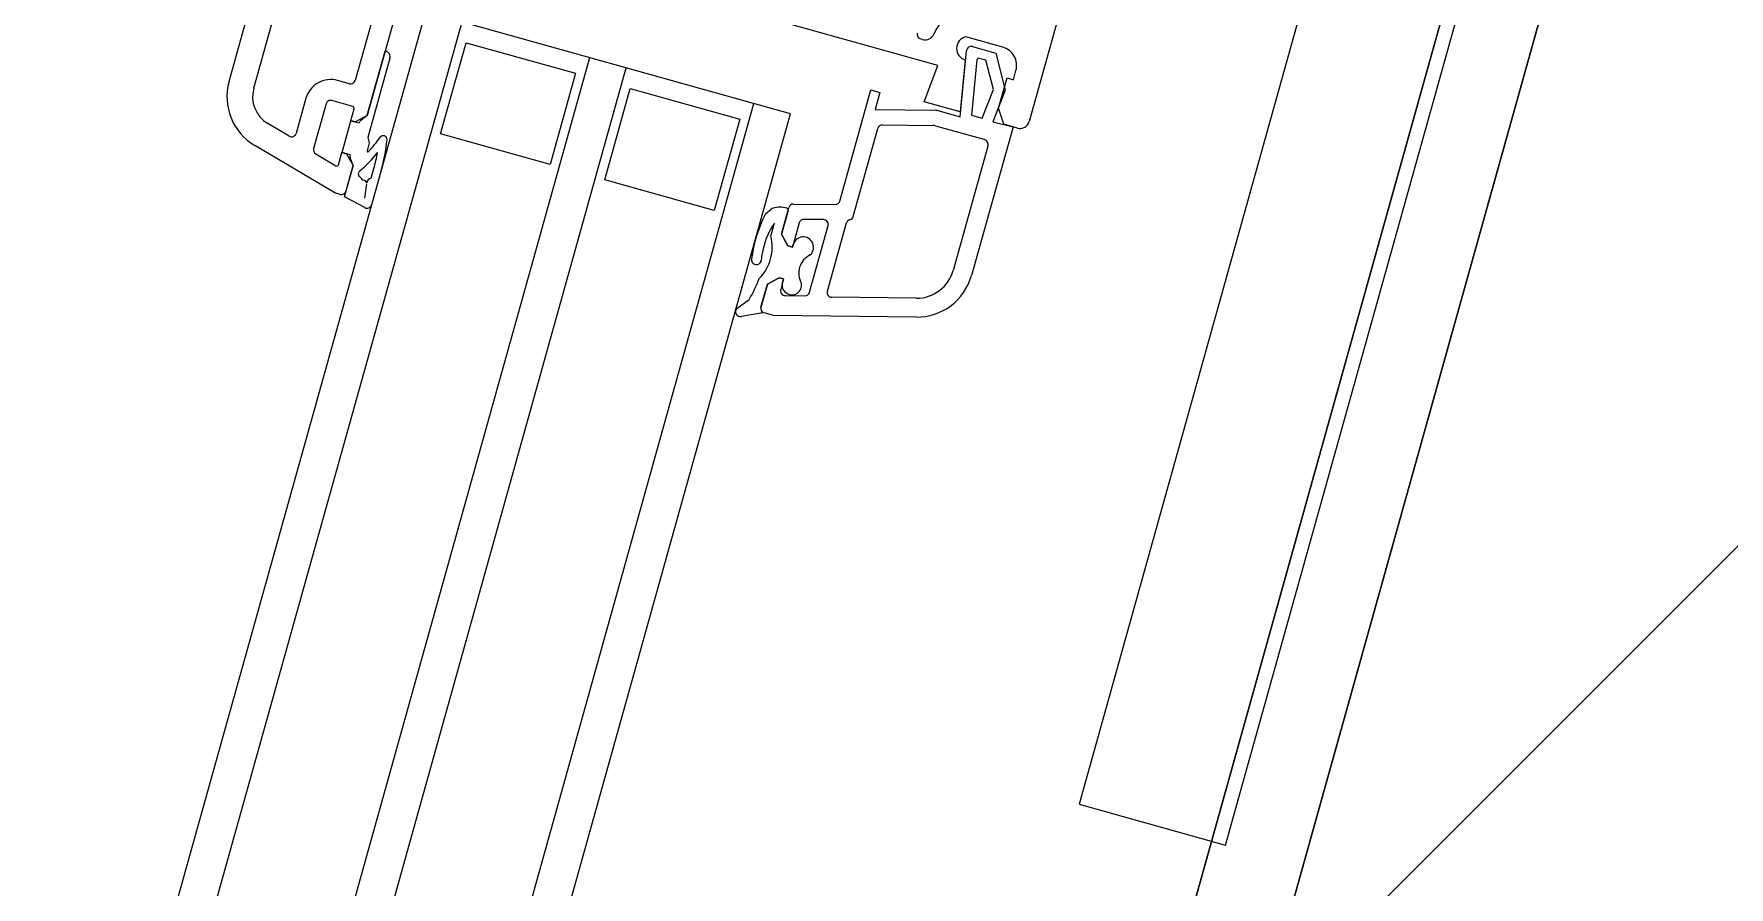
# Model space of a CAD drawing. Header units: metres. Extents: x -207 to 292, y -187 to 169.
# Drawn here: x -26.3993 to -26.2204, y -122.3442 to -122.2541 of the extents above; entities that cross this region are included whole.
import ezdxf

# ---------------------------------------------------------------- set-up
doc = ezdxf.new("R2010")
doc.units = ezdxf.units.M
doc.linetypes.add('Dash', pattern=[0.006, 0.003, -0.003])
for name, color, linetype, lineweight in [('A-DETL-GENF', 7, 'Continuous', 9), ('A-DOOR', 7, 'Continuous', 9), ('A-FLOR', 7, 'Continuous', 9), ('A-GENM-HDLN', 7, 'Dash', 9), ('A-ROOF-PATT', 7, 'Continuous', 9), ('A-WALL', 7, 'Continuous', 9)]:
    doc.layers.add(name, color=color, linetype=linetype, lineweight=lineweight)
doc.layers.add('PR10-ARQ-PL-001-Emplazamiento-C-1_dwg', color=7, linetype='Continuous', lineweight=9, true_color=0x767676)

# ---------------------------------------------------------------- blocks, each defined once
blk = doc.blocks.new('Doors_GEALAN_S9000_Front-Door_With_Fixed-Glazing_0001 - FD_1_5-2126884-PLANTA EMPLAZAMIENTO ACTUALIZADO')
at = {"layer": 'A-DETL-GENF'}
for p, q in [((0.1513355033229876, 0.03150000000097292), (0.247000000000063, 0.03150000000097249)), ((0.1513355033229882, 0.0288000000009731), (0.1792995977069593, 0.02880000000097297)), ((0.1429999999994687, 0.01757369792187891), (0.1455399483652541, 0.02705291427158909)), ((0.147471458558321, 0.02382940952352247), (0.1481479480962338, 0.02635410284980912)), ((0.1517999999994689, 0.02320000000097183), (0.1479544214714655, 0.02320000000097185)), ((0.1464171350964952, 0.0206294095235235), (0.1457800468476662, 0.01825176380999225)), ((0.1517999999994689, 0.02100000000097201), (0.1469000980096396, 0.02100000000097203)), ((0.1522999999994689, 0.01820000000097169), (0.1522999999994689, 0.02050000000097202)), ((0.1544999999994686, 0.01920000000097181), (0.1544999999994686, 0.020500000000972)), ((0.1459732320129241, 0.01800000000097159), (0.1472999999994689, 0.01800000000097159)), ((0.1472999999994688, 0.01800000000097158), (0.1472999999994688, 0.01750000000097204)), ((0.1473022660132532, 0.0170982451879067), (0.1473022660132532, 0.01798684283382553)), ((0.1473022660132532, 0.01798684283382553), (0.1508022660132532, 0.01798684283382551)), ((0.1507999999994688, 0.01750000000097202), (0.1507999999994688, 0.01800000000097202)), ((0.1507999999994688, 0.01800000000097202), (0.1520999999994691, 0.01800000000097202)), ((0.1508022660132532, 0.01798684283382551), (0.1508022660132532, 0.01709824518450551)), ((0.1754503019807852, 0.01870000000097264), (0.1549999999994687, 0.01870000000097273)), ((0.142353707801799, 0.01410934163122305), (0.1428894061047059, 0.01650000000097303)), ((0.1428894061047059, 0.01650000000097302), (0.146300000214536, 0.016500000000973)), ((0.1429999999994687, 0.01700000000097204), (0.1429999999994687, 0.01757369792187891)), ((0.1463000002145347, 0.01650000000097204), (0.1434999999994686, 0.01650000000097205)), ((0.1472999999994688, 0.01750000000097204), (0.1462999999994688, 0.01650000000097204)), ((0.1463000002145359, 0.016500000000973), (0.1470178887302463, 0.01700674483558707)), ((0.1517999999994678, 0.01650000000097292), (0.1507999999994687, 0.01750000000097202)), ((0.1510866428673142, 0.01700674483558716), (0.1518069951038087, 0.01649826090394895)), ((0.1754583432845797, 0.01650000000097282), (0.1517999999994678, 0.01650000000097293)), ((0.1518069951038086, 0.01649826090394895), (0.1588522181822307, 0.01649826090394892)), ((0.144816748264416, 0.0146185645550033), (0.1433073996888962, 0.01439975061434368)), ((0.1490522657987802, 0.01549973612192918), (0.1482048056185483, 0.01549973612192919)), ((0.1495720587792745, 0.01579983873914041), (0.1490522657987803, 0.01549973612192918)), ((0.1582522181822307, 0.01579983873914036), (0.1495720587792744, 0.01579983873914041)), ((0.1465891699786202, 0.01350001289801066), (0.1428416086401813, 0.01350001289801068)), ((0.1455189548644573, 0.01430001289801063), (0.1465891699786202, 0.01430001289801063)), ((0.1520000000000636, -0.003499999999041227), (0.1520000000000636, 0.008500000000958968)), ((0.1520000000000636, 0.008500000000958964), (0.1620000000000617, 0.008500000000958964)), ((0.1620000000000616, 0.008500000000958964), (0.1620000000000616, -0.003499999999041231)), ((0.1730999999994688, -0.04010870351948266), (0.173099999999469, 0.002500000000972836)), ((0.1620000000000616, -0.003499999999041227), (0.1520000000000634, -0.003499999999041227)), ((0.1520000000000636, -0.02149999999904156), (0.1520000000000636, -0.009499999999040958)), ((0.1520000000000636, -0.009499999999040963), (0.1620000000000617, -0.009499999999040963)), ((0.1620000000000616, -0.009499999999040963), (0.1620000000000616, -0.02149999999904156)), ((0.1620000000000616, -0.02149999999904156), (0.1520000000000634, -0.02149999999904156)), ((0.1426850258623144, -0.02659893394540547), (0.1439506179266192, -0.02758757903035089)), ((0.1531000580123274, -0.02680473250352148), (0.1537619987984088, -0.02726024376513137)), ((0.1429869404191142, -0.0293585171722763), (0.1420020131604199, -0.02726773924126531)), ((0.1510090960867402, -0.02799880961316026), (0.1524163813724464, -0.02799880961316026)), ((0.1524163813724464, -0.02799880961316026), (0.1520857708512032, -0.02785746305506578)), ((0.1430012171986438, -0.03051744974738466), (0.1430012171986438, -0.02948427962172642)), ((0.1460101833443497, -0.0290017293700777), (0.1434659918426617, -0.0290017293700777)), ((0.1435009126121532, -0.0290017293700777), (0.1460101833443496, -0.0290017293700777)), ((0.1470101833443498, -0.0300017293700777), (0.1460101833443498, -0.0290017293700777)), ((0.1460101833443497, -0.0290017293700777), (0.1470101833443497, -0.0300017293700777)), ((0.1470101833443498, -0.0305017293700777), (0.1470101833443498, -0.0300017293700777)), ((0.1470101833443498, -0.0300017293700777), (0.1470101833443498, -0.0305017293700777)), ((0.1515119026982008, -0.02899999999903335), (0.1505101833443497, -0.0300017293700777)), ((0.1505101833443498, -0.0300017293700777), (0.1515101933443495, -0.02900171937007795)), ((0.1505101833443498, -0.0300017293700777), (0.1505101833443498, -0.0305017293700777)), ((0.1505101833443498, -0.0305017293700777), (0.1505101833443498, -0.0300017293700777)), ((0.1541063631497183, -0.02900171937007795), (0.1515101933443495, -0.02900171937007795)), ((0.1515101933443495, -0.02900171937007795), (0.1544198131231485, -0.02900171937007795)), ((0.1549027760362935, -0.029372309847527), (0.1560439258396315, -0.03363113889263043)), ((0.1468959831789917, -0.04505464364068985), (0.1430012171986437, -0.03051917911842898)), ((0.1453697182829766, -0.031131138892629), (0.1459056166678359, -0.03313113889262453)), ((0.1470101833443498, -0.0305017293700777), (0.1458526811961217, -0.0305017293700777)), ((0.146415678691201, -0.0305017293700777), (0.1470101833443497, -0.0305017293700777)), ((0.1505101833443498, -0.0305017293700777), (0.1507621596842421, -0.0305017293700777)), ((0.1531652977026304, -0.0305017293700777), (0.1505101833443497, -0.0305017293700777)), ((0.1541841590006383, -0.03287231984752386), (0.1536482606157753, -0.03087231984752644)), ((0.1463885795809835, -0.03350172937007588), (0.1537011960874921, -0.03350172937007588)), ((0.156526888752774, -0.0340017293700777), (0.1687003357159429, -0.0340017293700777)), ((0.168700335715943, -0.0340017293700777), (0.168700335715943, -0.03500172937007588)), ((0.1470048627235753, -0.03530172937007697), (0.1544867300067065, -0.03530172937007697)), ((0.168700335715943, -0.03500172937007588), (0.1668234777642849, -0.03500172937007588)), ((0.1668234777642849, -0.03500172937007588), (0.1684659258263529, -0.04113142898651192)), ((0.1488278348315746, -0.0445370055504879), (0.1465218998104303, -0.03593113889262869)), ((0.1553527554104922, -0.03580172937007697), (0.1649977317355867, -0.03580172937007697)), ((0.1654806946487319, -0.03617231984752636), (0.1668659258263545, -0.04134207298265015)), ((0.1752999999994658, -0.03782445012675943), (0.1752999999994658, -0.0375999999990271)), ((0.1689999999994682, -0.04369999999902697), (0.1689999999994682, -0.03974999999902624)), ((0.1689999999994685, -0.03974999999902624), (0.1730999999994688, -0.04010870351948266)), ((0.1669000000000652, -0.04160089202775242), (0.1669000000000652, -0.04690172937007643)), ((0.1685000000000638, -0.04139024803161435), (0.1685000000000638, -0.04383989286043212)), ((0.1685000000000638, -0.04383989286043212), (0.1754131759112303, -0.04262091342491028)), ((0.1744500004531834, -0.04273901787416332), (0.1689999999994683, -0.04369999999902697)), ((0.1767999999992389, -0.04619999999902696), (0.1767999999992389, -0.0421442348295763)), ((0.1747652703645307, -0.04392733279612929), (0.1690000000000637, -0.0449439055124632)), ((0.1750000000000638, -0.04484502370033093), (0.1750000000000638, -0.04412429434673141)), ((0.1760000000000638, -0.04311331730141647), (0.1760000000000638, -0.04565382610518477)), ((0.1690000000000638, -0.0449439055124632), (0.1690000000000638, -0.04610319414030088)), ((0.1690000000000638, -0.04610319414030088), (0.1722323490588916, -0.04644292771624092)), ((0.1722323490588917, -0.04644292771624092), (0.1750000000000639, -0.04484502370033093)), ((0.1760000000000638, -0.04565382610518477), (0.1724953998196672, -0.0476772079627382)), ((0.166300000000064, -0.0475017293700777), (0.1526915381367311, -0.0475017293700777)), ((0.1724953998196672, -0.04767720796273821), (0.1689231750979654, -0.04730175201516718)), ((0.1689231750979653, -0.04730175201516718), (0.1690000000000638, -0.0495017293700777)), ((0.1689999999994682, -0.04849999999902715), (0.1704999999994682, -0.04749999999902717)), ((0.1704999999994683, -0.04749999999902717), (0.1737999999994675, -0.04749999999902718)), ((0.1737999999994675, -0.04749999999902718), (0.1737999999994675, -0.04819999999902701)), ((0.1737999999994675, -0.04819999999902701), (0.1747999999992388, -0.04819999999902701)), ((0.1690000000000638, -0.0495017293700777), (0.1526915381367289, -0.0495017293700777)), ((0.1689999999994682, -0.0499999999990272), (0.1689999999994682, -0.04849999999902715)), ((0.2725000000000626, -0.05099999999902764), (0.1699999999994682, -0.05099999999902717))]:
    blk.add_line(p, q, dxfattribs=at)
at = {"layer": 'A-DETL-GENF', "color": 176, "true_color": 0x00007f}
for p, q in [((0.1640000000000617, 0.01350000000095938), (-0.5639999999999384, 0.01350000000095938)), ((0.1640000000000617, -0.02649999999904136), (0.1640000000000617, 0.01350000000095939)), ((-0.5639999999999383, 0.009500000000959482), (0.1640000000000617, 0.009500000000959482)), ((-0.5639999999999383, -0.004499999999040517), (0.1640000000000617, -0.004499999999040517)), ((-0.5639999999999383, -0.008499999999040386), (0.1640000000000617, -0.008499999999040386)), ((-0.5639999999999383, -0.02249999999904089), (0.1640000000000617, -0.02249999999904089)), ((-0.5639999999999383, -0.02649999999904136), (0.1640000000000617, -0.02649999999904136))]:
    blk.add_line(p, q, dxfattribs=at)
at = {"layer": 'A-DETL-GENF'}
for centre, radius, start, end in [((0.1513355033229875, 0.02550000000097378), 0.005999999999999143, 89.99999999999973, 164.9999999999961), ((0.1513355033229882, 0.02550000000097319), 0.003299999999999918, 90, 165.0000000000429), ((0.1479544214714654, 0.02370000000097162), 0.0004999999999997784, 165.0000000000423, 269.9999999999996), ((0.1517999999994689, 0.02050000000097201), 0.002699999999999844, 359.9999999999992, 89.99999999999955), ((0.1469000980096396, 0.02050000000097208), 0.0004999999999999447, 89.99999999999979, 164.9999999999805), ((0.1517999999994689, 0.02050000000097202), 0.0004999999999999997, 359.9999999999994, 89.9999999999998), ((0.1459732320129241, 0.01820000000097166), 0.00020000000000008, 164.9999999999792, 269.9999999999996), ((0.1520999999994692, 0.01820000000097169), 0.000199999999999676, 269.9999999999991, 4.961665303083086e-13), ((0.1549999999994687, 0.01920000000097181), 0.0004999999999999727, 179.9999999999996, 269.9999999999996), ((0.1434999999994687, 0.01700000000097204), 0.0004999999999999863, 179.9999999999998, 269.9999999999994), ((0.1473062303290439, 0.01659826090395322), 0.0005000000000001665, 90.45428188661761, 125.2175929679243), ((0.1507983012685167, 0.01659826090395345), 0.0004999999999999891, 54.78240703207282, 89.54566895827594), ((0.1582522181822308, 0.01639983873914032), 0.0005999999999999486, 270, 5.635942895553352e-12), ((0.1447650754618325, 0.01491853898466457), 0.0003499999999999797, 301.0940836536024, 17.67471462111889), ((0.1450177425758193, 0.01407354823913747), 0.0005500000000002615, 24.31506135790812, 97.5128180925949), ((0.1428395617312906, 0.01675407292839037), 0.002799999999999105, 322.8489757396061, 333.9743935113417), ((0.1457150754618245, 0.01535000000097294), 0.0004000000000004001, 53.85225192972963, 153.9743935113437), ((0.1527242158328883, 0.02522525080503634), 0.01170989512347614, 234.660779294688, 247.8748089031217), ((0.1465891699786205, 0.03350001289801121), 0.01920000000000056, 269.9999999999993, 275.1538074763876), ((0.1482048056185483, 0.01539973612192921), 9.999999999996123e-05, 90, 239.4092155962011), ((0.1570379812322218, 0.03350897595496188), 0.0202483672888787, 243.9755482116903, 249.5002192376129), ((0.14981108043098, 0.01416664037697919), 0.0003999999999999874, 279.4614043930253, 70.14662761061469), ((0.1428416086401813, 0.01400001289801069), 0.0005000000000000001, 167.3698082238007, 269.9999999999995), ((0.1465891699786203, 0.03350001289801033), 0.01999999999999966, 269.9999999999994, 279.4614043930256), ((0.1424295268166291, -0.02702117094858541), 0.0004935218832032975, 58.82152644839406, 209.9741776546659), ((0.148191488726482, -0.02716149625745339), 0.0004999999999995502, 98.65192251455288, 163.4653444948775), ((0.1501876665527641, -0.04197209298978011), 0.01544444392439746, 79.13053380330682, 97.70767942615275), ((0.1480472160267847, -0.0114175914376573), 0.01668084574421046, 255.7834764581209, 264.1888079473375), ((0.1486710805681762, -0.02379027670718507), 0.004814360371401576, 241.2885784267706, 299.0539973950219), ((0.148287353503688, -0.02718995578119278), 0.0006000000000007261, 163.4653444948772, 186.9446476819232), ((0.148188087161241, -0.0272020468219484), 0.000500000000000527, 186.9446476819236, 267.7223996347166), ((0.1497932260870437, -0.03617146097283162), 0.008624286803689336, 74.58406305968812, 100.8607362095862), ((0.1534785540016555, -0.02767214065415774), 0.0004999999999961548, 29.70396995477882, 55.46638879052745), ((0.1514936350948334, -0.02886053944172399), 0.002813390076054342, 1.289675999509114, 30.69530664289491), ((0.1434659918426617, -0.0295017293700805), 0.000500000000002776, 90, 163.355989617944), ((0.1435009126121533, -0.02950172937007765), 0.0004999999999999509, 90, 178.0000000000009), ((0.154106363149719, -0.02880171937007698), 0.0002000000000009736, 269.9999999999996, 1.289675999509373), ((0.1544198131231486, -0.02950171937007841), 0.0005000000000004723, 15.00000000000372, 90), ((0.1458526811961216, -0.03100172937007804), 0.0005000000000003335, 90, 194.999999999954), ((0.1466203141776199, -0.03151155815096426), 0.001030354234721629, 101.4555076254992, 295.1690875970788), ((0.1485991119531024, -0.03395826332523114), 0.002160131899028298, 41.64633088017904, 135.4955457034565), ((0.1507925486334887, -0.03159504073834119), 0.001093733622145036, 238.020759846838, 91.59214510980335), ((0.1531652977026303, -0.03100172937007814), 0.0005000000000004352, 15.00000000003888, 90), ((0.1463885795809836, -0.03300172937007288), 0.0005000000000030215, 194.9999999999537, 269.9999999999996), ((0.1537011960874921, -0.0330017293700759), 0.0005000000000017768, 269.9999999999996, 15.00000000003788), ((0.1565268887527742, -0.03350172937007966), 0.0004999999999980534, 195.000000000003, 269.9999999999996), ((0.1470048627235752, -0.0358017293700773), 0.0005000000000003026, 90, 195.0000000000049), ((0.1544867300067065, -0.03580172937007651), 0.0004999999999995286, 30.00000000007121, 90), ((0.1553527554104922, -0.03530172937007435), 0.0005000000000026005, 210.0000000000702, 269.9999999999996), ((0.1649977317355867, -0.03630172937007761), 0.0005000000000006388, 14.9999999999784, 90), ((0.1757999999994659, -0.0375999999990271), 0.0005000000000000004, 90, 180), ((0.1762999999994659, -0.03782445012675943), 0.0009999999999999892, 180, 263.0379372998706), ((0.17569999999869, -0.04273795193291358), 0.003950000000001118, 25.81678400468845, 83.0379372998707), ((0.1675000000000634, -0.04139024803161435), 0.001000000000000385, 0, 14.99999999998876), ((0.1659000000000649, -0.04160089202775242), 0.001000000000000449, 0, 14.99999999997835), ((0.1756999999986911, -0.04273795193291355), 0.001250000000000086, 28.35763652347587, 180.0488591537774), ((0.1755000000000638, -0.04311331730141647), 0.0005000000000000684, 0, 99.9999999999972), ((0.1526915381367312, -0.04350172937007733), 0.004000000000000379, 195.0000000000057, 269.9999999999997), ((0.1748000000000641, -0.0441242943467314), 0.0001999999999997004, 0, 99.99999999998316), ((0.1526915381367289, -0.0435017293700752), 0.006000000000002496, 194.9999999999888, 269.9999999999997), ((0.1747999999992388, -0.04619999999902696), 0.002000000000000029, 269.9999999999995, 359.9999999999996), ((0.166300000000064, -0.04690172937007642), 0.0006000000000012939, 269.9999999999996, 0), ((0.1699999999994682, -0.0499999999990272), 0.0009999999999999731, 179.9999999999996, 269.9999999999996)]:
    blk.add_arc(centre, radius, start, end, dxfattribs=at)
at = {"layer": 'A-DOOR'}
for p, q in [((0.2139719061342707, -0.07547190613339254), (0.1019999999999768, -0.07547190613339254)), ((0.1020000000000603, -0.0754719061333563), (0.1020000000000603, -0.09152809386473464)), ((0.1020000000000602, -0.0754719061333563), (0.1020000000000602, -0.09152809386473464)), ((0.1019999999999075, -0.09152809386475029), (0.2300280938655938, -0.09152809386478494))]:
    blk.add_line(p, q, dxfattribs=at)
at = {"layer": 'A-GENM-HDLN'}
blk.add_arc((-0.6859999999999379, -0.0509999999990258), 0.9609999999999986, 269.9999999999996, 359.9999999999995, dxfattribs=at)
blk = doc.blocks.new('YADRAN_LASQUEMAS_ARQ_MO_007_AREA SALA y TRANSF ELECT_rvt-1-PLANTA EMPLAZAMIENTO ACTUALIZADO')
at = {"layer": 'A-ROOF-PATT', "true_color": 0x008040}
h = blk.add_hatch(dxfattribs=at)
h.set_pattern_fill('FP_67', color=116, style=0, pattern_type=2)
h.set_pattern_definition([(74.381, (2.391, -13.727), (-0.3370756678281017, 0.09423372091899607), [])])
h.paths.add_polyline_path([(-8.454675651289342, -128.7337464131919), (-7.33351222945368, -124.7234040227785), (-25.71096030546317, -119.585657525432), (-26.83212372729887, -123.5959999158455), (-11.30836555408556, -127.9359460199074)])
at = {"layer": 'A-FLOR'}
for p, q in [((-27.83254939209641, -127.9106147089112), (-25.41878186093457, -119.2766956367272)), ((-25.41878186093457, -119.2766956367272), (-27.83254939209641, -127.9106147089112))]:
    blk.add_line(p, q, dxfattribs=at)
at = {"layer": 'A-WALL'}
for p, q in [((-25.47418622164821, -119.5120151280462), (-27.04504646519512, -125.1308993169336)), ((-26.49073493955803, -123.1481562435666), (-26.09494610066705, -121.7324404546424))]:
    blk.add_line(p, q, dxfattribs=at)
at = {"layer": 'A-DOOR', "lineweight": 9, "rotation": 74.38070816080241}
blk.add_blockref('Doors_GEALAN_S9000_Front-Door_With_Fixed-Glazing_0001 - FD_1_5-2126884-PLANTA EMPLAZAMIENTO ACTUALIZADO', (-26.389147716638, -122.4133739382956), dxfattribs=at)
blk = doc.blocks.new('PR10-ARQ-PL-001-Emplazamiento-C-1_dwg-674643-PLANTA EMPLAZAMIENTO ACTUALIZADO')
at = {"lineweight": 9, "true_color": 0x0000ff}
h = blk.add_hatch(dxfattribs=at)
h.set_pattern_fill('FP_4', color=5, style=0, pattern_type=2)
h.set_pattern_definition([(45, (0, 0), (-0.2245064030267289, 0.2245064030267289), [])])
h.paths.add_polyline_path([(-9.575326168537122, -132.9552717852594), (-7.055968148803746, -124.2089021484377), (-25.69908726379277, -119.1398980724813), (-28.2184453520924, -127.8862681090833), (-9.582009358345994, -132.9534546476132)])

msp = doc.modelspace()

# ---------------------------------------------------------------- block references
at = {"lineweight": 5}
msp.add_blockref('YADRAN_LASQUEMAS_ARQ_MO_007_AREA SALA y TRANSF ELECT_rvt-1-PLANTA EMPLAZAMIENTO ACTUALIZADO', (0, 0), dxfattribs=at)
at = {"layer": 'PR10-ARQ-PL-001-Emplazamiento-C-1_dwg', "color": 7}
msp.add_blockref('PR10-ARQ-PL-001-Emplazamiento-C-1_dwg-674643-PLANTA EMPLAZAMIENTO ACTUALIZADO', (0, 0), dxfattribs=at)

doc.saveas('drawing.dxf')
